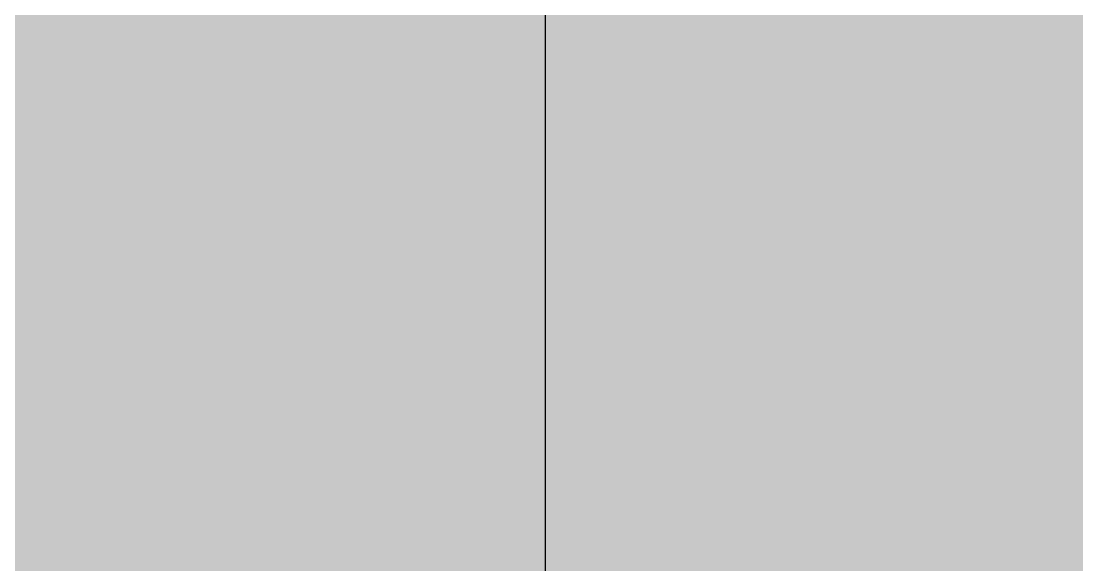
# Model space of a CAD drawing. Header units: millimetres. Extents: x 5625199 to 7433318, y -3316392 to -2552493.
# Drawn here: x 6407406 to 6408174, y -2675313 to -2674917 of the extents above; entities that cross this region are included whole.
import ezdxf

# ---------------------------------------------------------------- set-up
doc = ezdxf.new("R2010")
doc.units = ezdxf.units.MM
doc.layers.add('155', color=155, linetype='Continuous')
doc.styles.add('标注-尺寸', font='simplex.shx', dxfattribs={"width": 0.7})
doc.dimstyles.new('副本 100', dxfattribs={"dimscale": 0.8, "dimtxt": 180, "dimasz": 70, "dimexe": 80, "dimexo": 100, "dimgap": 30, "dimtad": 1, "dimdec": 0, "dimrnd": 5, "dimdsep": 46, "dimtxsty": '标注-尺寸', "dimblk": 'ARCHTICK', "dimcen": 0.2, "dimdle": 5, "dimclrd": 8, "dimclre": 8, "dimclrt": 2, "dimadec": 0, "dimazin": 0, "dimtfac": 1, "dimtdec": 0, "dimtmove": 2, "dimatfit": 3, "dimldrblk": 'ccccc', "dimfxl": 300, "dimfxlon": 1, "dimtolj": 1, "dimtzin": 0, "dimarcsym": 0})

# ---------------------------------------------------------------- blocks, each defined once
blk = doc.blocks.new('_ArchTick')
at = {"color": 0, "linetype": 'ByBlock', "const_width": 0.4}
blk.add_lwpolyline([(-0.5, -0.5), (0.5, 0.5)], dxfattribs=at)
blk = doc.blocks.new('ccccc')
h = blk.add_hatch(color=44)
h.dxf.hatch_style = 1
h.paths.add_polyline_path([(-1.713, -1.115), (-1.349, -1.475), (0, 0), (-1.349, 1.475), (-1.713, 1.115), (-0.424, 0)])
at = {"color": 44}
for p, q in [((-1.349, 1.475), (-1.713, 1.115)), ((0, 0), (-1.349, 1.475)), ((-1.713, 1.115), (-0.424, 0)), ((-0.424, 0), (-5.067, 0)), ((-1.713, -1.115), (-0.424, 0)), ((0, 0), (-1.349, -1.475)), ((-1.349, -1.475), (-1.713, -1.115))]:
    blk.add_line(p, q, dxfattribs=at)

msp = doc.modelspace()

# ---------------------------------------------------------------- hatches: boundary and pattern name
at = {"layer": '155', "ltscale": 500}
h = msp.add_hatch(dxfattribs=at)
h.set_pattern_fill('DOTS', color=250, scale=12)
h.set_pattern_definition([(0, (273402.825, -417409.755), (9.525, 19.05), [0, -19.05])])
h.paths.add_polyline_path([(6409274.97, -2676522.72), (6409518.47, -2676522.72), (6409518.58, -2676422.72), (6409518.58, -2676402.72), (6409518.58, -2676372.72), (6409518.58, -2673922.72), (6409518.58, -2673674.27), (6409097.03, -2673870.85), (6409088.58, -2673852.72), (6409518.58, -2673652.21), (6409518.47, -2673456.2), (6409190.49, -2673609.14), (6409182.03, -2673591.02), (6409518.47, -2673434.13), (6409518.47, -2672522.72), (6407057.34, -2672522.72), (6407057.34, -2676522.72), (6407274.97, -2676522.72), (6407274.97, -2675322.72), (6409274.97, -2675322.72)])

# ---------------------------------------------------------------- leaders
msp.add_leader([(6407787.38, -2675901.84), (6407787.38, -2671992.93), (6408112.86, -2671992.93)], dimstyle='副本 100', override={"dimgap": 30, "dimtad": 0}, dxfattribs=at)

doc.saveas('drawing.dxf')
